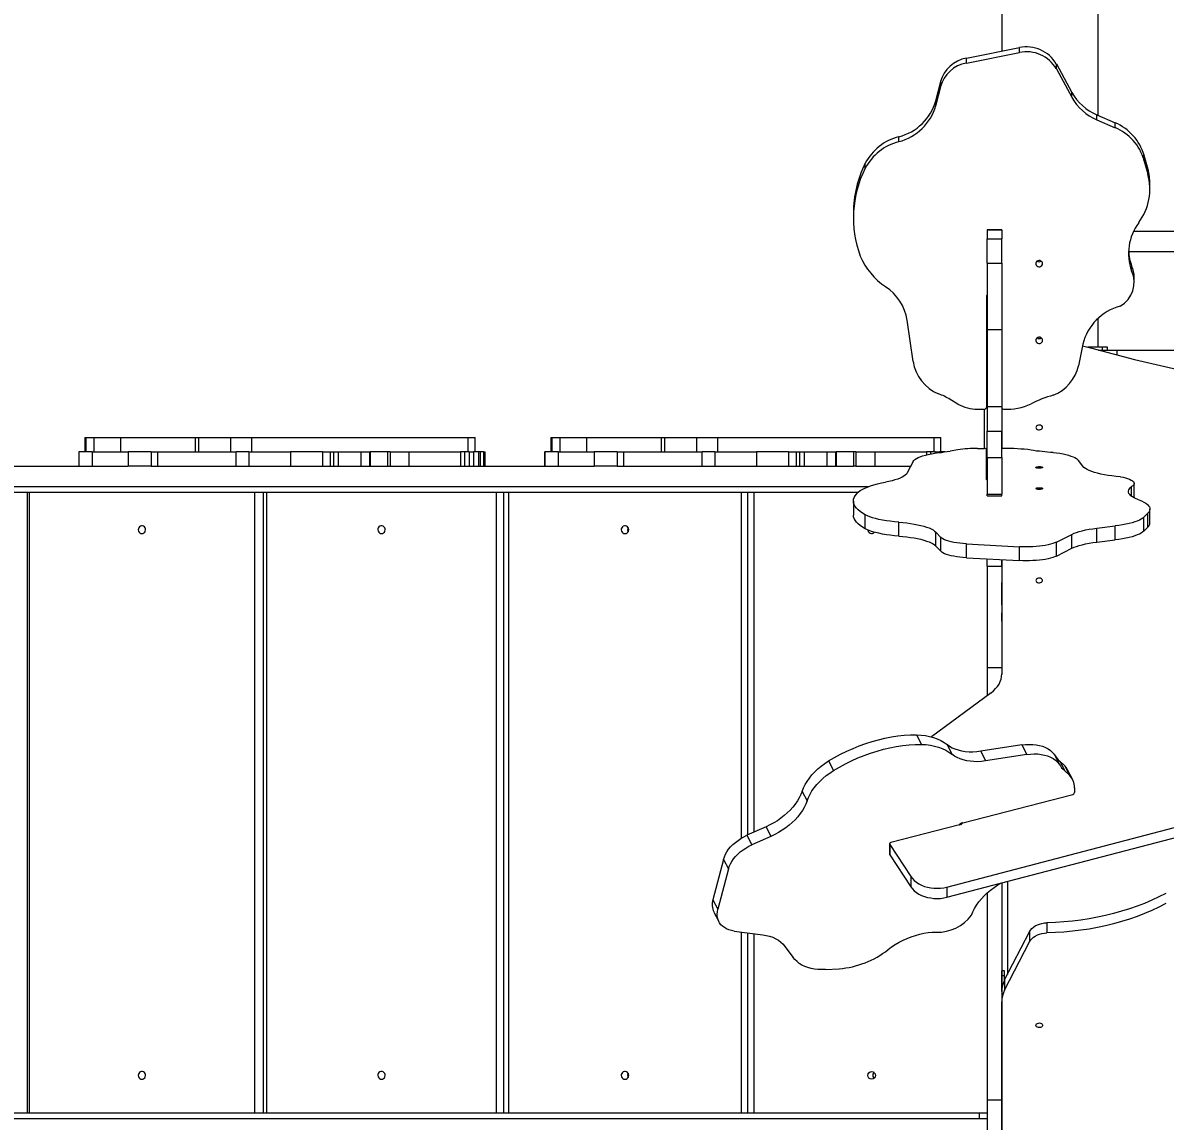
# Model space of a CAD drawing. Header units: millimetres. Extents: x -8422 to 28150, y -6982 to 5510.
# Drawn here: x 18281 to 19471, y 770 to 1913 of the extents above; entities that cross this region are included whole.
import ezdxf

# ---------------------------------------------------------------- set-up
doc = ezdxf.new("R2010")
doc.units = ezdxf.units.MM
for name, color, linetype in [('DIKOM_ОБЪЕКТ', 7, 'Continuous'), ('DIKOM_РАЗМЕР_ЗОНА', 7, 'Continuous'), ('DIKOM_РАЗМЕР_ОБЪЕКТА', 7, 'Continuous')]:
    doc.layers.add(name, color=color, linetype=linetype)
doc.styles.add('style1', font='arial.ttf', dxfattribs={"width": 0.8})
doc.dimstyles.new('1-50', dxfattribs={"dimtxt": 300, "dimasz": 200, "dimexe": 100, "dimexo": 0, "dimgap": 100, "dimtad": 1, "dimdec": 0, "dimtxsty": 'style1', "dimcen": 0, "dimclrd": 7, "dimclre": 7, "dimadec": 1, "dimazin": 2, "dimtfac": 1, "dimtdec": 0, "dimtmove": 1, "dimatfit": 3, "dimfxl": 0, "dimlwd": 25, "dimlwe": 18, "dimarcsym": 0})

# ---------------------------------------------------------------- blocks, each defined once
blk = doc.blocks.new('*D15')
at = {"layer": 'Defpoints', "color": 0, "transparency": 16777216}
for p in [(19380.3, 3651.5), (27070.1, 3651.5), (15204.4, -3115.2)]:
    blk.add_point(p, dxfattribs=at)
at = {"layer": 'DIKOM_РАЗМЕР_ОБЪЕКТА', "color": 7, "lineweight": 18, "transparency": 16777216}
for p, q in [((19380.3, 3651.5), (27170.1, 3651.5)), ((15204.4, -3115.2), (27170.1, -3115.2))]:
    blk.add_line(p, q, dxfattribs=at)
at = {"layer": 'DIKOM_РАЗМЕР_ОБЪЕКТА', "color": 7, "lineweight": 25, "transparency": 16777216}
blk.add_line((27070.1, -2915.2), (27070.1, 3451.5), dxfattribs=at)
at = {"layer": 'DIKOM_РАЗМЕР_ОБЪЕКТА', "color": 7, "transparency": 16777216}
for points in [[(27036.8, 3451.5), (27103.5, 3451.5), (27070.1, 3651.5)], [(27036.8, -2915.2), (27103.5, -2915.2), (27070.1, -3115.2)]]:
    blk.add_solid(points, dxfattribs=at)
at = {"layer": 'DIKOM_РАЗМЕР_ОБЪЕКТА', "color": 0, "transparency": 16777216, "insert": (26817, -135.2), "char_height": 300, "attachment_point": 5, "rotation": 90, "style": 'style1'}
blk.add_mtext('6750', dxfattribs=at)
blk = doc.blocks.new('*D16')
at = {"layer": 'Defpoints', "color": 0, "transparency": 16777216}
for p in [(12490, 1388), (23986.6, 1004), (12490, -5796.5)]:
    blk.add_point(p, dxfattribs=at)
at = {"layer": 'DIKOM_РАЗМЕР_ОБЪЕКТА', "color": 7, "lineweight": 18, "transparency": 16777216}
for p, q in [((12490, 1388), (12490, -5896.5)), ((23986.6, 1004), (23986.6, -5896.5))]:
    blk.add_line(p, q, dxfattribs=at)
at = {"layer": 'DIKOM_РАЗМЕР_ОБЪЕКТА', "color": 7, "lineweight": 25, "transparency": 16777216}
blk.add_line((23786.6, -5796.5), (12690, -5796.5), dxfattribs=at)
at = {"layer": 'DIKOM_РАЗМЕР_ОБЪЕКТА', "color": 7, "transparency": 16777216}
for points in [[(12690, -5763.2), (12690, -5829.8), (12490, -5796.5)], [(23786.6, -5763.2), (23786.6, -5829.8), (23986.6, -5796.5)]]:
    blk.add_solid(points, dxfattribs=at)
at = {"layer": 'DIKOM_РАЗМЕР_ОБЪЕКТА', "color": 0, "transparency": 16777216, "insert": (18238.3, -5543.3), "char_height": 300, "attachment_point": 5, "style": 'style1'}
blk.add_mtext('11500', dxfattribs=at)
blk = doc.blocks.new('*D14')
at = {"layer": 'Defpoints', "color": 0, "transparency": 16777216}
for p in [(20684.7, 5148.6), (28049.7, 5148.6), (14575.8, -5055.5)]:
    blk.add_point(p, dxfattribs=at)
at = {"layer": 'DIKOM_РАЗМЕР_ЗОНА', "color": 7, "lineweight": 18, "transparency": 16777216}
for p, q in [((20684.7, 5148.6), (28149.7, 5148.6)), ((14575.8, -5055.5), (28149.7, -5055.5))]:
    blk.add_line(p, q, dxfattribs=at)
at = {"layer": 'DIKOM_РАЗМЕР_ЗОНА', "color": 7, "lineweight": 25, "transparency": 16777216}
blk.add_line((28049.7, -4855.5), (28049.7, 4948.6), dxfattribs=at)
at = {"layer": 'DIKOM_РАЗМЕР_ЗОНА', "color": 7, "transparency": 16777216}
for points in [[(28016.4, 4948.6), (28083, 4948.6), (28049.7, 5148.6)], [(28016.4, -4855.5), (28083, -4855.5), (28049.7, -5055.5)]]:
    blk.add_solid(points, dxfattribs=at)
at = {"layer": 'DIKOM_РАЗМЕР_ЗОНА', "color": 0, "transparency": 16777216, "insert": (27796.5, -63.6), "char_height": 300, "attachment_point": 5, "rotation": 90, "style": 'style1'}
blk.add_mtext('10200', dxfattribs=at)
blk = doc.blocks.new('*D13')
at = {"layer": 'Defpoints', "color": 0, "transparency": 16777216}
for p in [(10490, 1785.1), (25983.1, 460.5), (10490, -6882.5)]:
    blk.add_point(p, dxfattribs=at)
at = {"layer": 'DIKOM_РАЗМЕР_ЗОНА', "color": 7, "lineweight": 18, "transparency": 16777216}
for p, q in [((10490, 1785.1), (10490, -6982.5)), ((25983.1, 460.5), (25983.1, -6982.5))]:
    blk.add_line(p, q, dxfattribs=at)
at = {"layer": 'DIKOM_РАЗМЕР_ЗОНА', "color": 7, "lineweight": 25, "transparency": 16777216}
blk.add_line((25783.1, -6882.5), (10690, -6882.5), dxfattribs=at)
at = {"layer": 'DIKOM_РАЗМЕР_ЗОНА', "color": 7, "transparency": 16777216}
for points in [[(10690, -6849.2), (10690, -6915.8), (10490, -6882.5)], [(25783.1, -6849.2), (25783.1, -6915.8), (25983.1, -6882.5)]]:
    blk.add_solid(points, dxfattribs=at)
at = {"layer": 'DIKOM_РАЗМЕР_ЗОНА', "color": 0, "transparency": 16777216, "insert": (18236.5, -6629.3), "char_height": 300, "attachment_point": 5, "style": 'style1'}
blk.add_mtext('15500', dxfattribs=at)

msp = doc.modelspace()

# ---------------------------------------------------------------- linework, layer by layer
at = {"layer": 'DIKOM_ОБЪЕКТ', "color": 7, "linetype": 'Continuous', "lineweight": 15}
for p, q in [((19300.4, 3551.5), (19300.4, 1883.7)), ((19400.4, 3551.5), (19400.4, 1816.9)), ((19263.6, 1876.4), (19318.9, 1887.4)), ((19263.6, 1871.2), (19318.9, 1882.3)), ((19318.9, 1882.3), (19318.9, 1887.4)), ((19263.6, 1871.2), (19263.6, 1876.4)), ((19357.3, 1865.1), (19357.3, 1870.3)), ((19357.3, 1870.3), (19373.5, 1840.7)), ((19357.3, 1865.1), (19373.5, 1835.6)), ((19231.7, 1832.1), (19236.9, 1852)), ((19231.7, 1826.9), (19236.9, 1846.8)), ((19236.9, 1846.8), (19236.9, 1852)), ((19231.7, 1826.9), (19231.7, 1832.1)), ((19373.5, 1835.6), (19373.5, 1840.7)), ((19399.3, 1812.3), (19399.3, 1817.4)), ((19399.3, 1817.4), (19418.5, 1809.1)), ((19399.3, 1812.3), (19418.5, 1803.9)), ((19418.5, 1803.9), (19418.5, 1809.1)), ((19193.2, 1789.4), (19193.2, 1794.5)), ((19448.5, 1770.2), (19448.5, 1775.4)), ((19448.5, 1775.4), (19452.6, 1760.9)), ((19158.4, 1761.8), (19158.4, 1766.9)), ((19448.5, 1770.2), (19452.6, 1755.8)), ((19452.6, 1755.8), (19452.6, 1760.9)), ((19454.7, 1740.2), (19454.7, 1745.3)), ((19146, 1715.2), (19146, 1710.1)), ((19300.4, 1697.8), (19285.4, 1697.8)), ((19285.4, 1697.7), (19285.4, 1697.8)), ((19285.4, 1697.7), (19300.4, 1697.7)), ((19285.4, 1697.7), (19285.4, 1688.3)), ((19300.4, 1697.7), (19300.4, 1697.8)), ((19300.4, 1697.7), (19300.4, 1688.3)), ((20110.4, 1696), (19437.6, 1696)), ((19285.4, 1688.3), (19300.4, 1688.3)), ((19285.4, 1663), (19285.4, 1688.3)), ((19300.4, 1663), (19300.4, 1688.3)), ((19432.5, 1675), (19740, 1675)), ((19285.4, 1663), (19300.4, 1663)), ((19285.4, 1663), (19285.4, 1594)), ((19300.4, 1663), (19300.4, 1594)), ((19435.6, 1654.9), (19435.6, 1660.1)), ((19438.4, 1643), (19438.4, 1648.1)), ((19284.4, 1627.2), (19284.4, 1512.8)), ((19400.9, 1575.5), (19400.9, 1605.6)), ((19208.2, 1560.6), (19202, 1603.5)), ((19285.4, 1594), (19300.4, 1594)), ((19285.4, 1594), (19285.4, 1513.8)), ((19300.4, 1594), (19300.4, 1513.8)), ((19384.8, 1578.5), (19380.4, 1556.2)), ((19390.4, 1575.5), (19390, 1575.5)), ((19405.4, 1575.5), (19390.4, 1575.5)), ((19401, 1572.5), (19420.4, 1572.5)), ((19405.4, 1572.5), (19405.4, 1575.5)), ((19410.4, 1575.5), (19405.4, 1575.5)), ((19410.4, 1572.5), (19410.4, 1575.5)), ((19420.4, 1572.5), (20063.1, 1572.5)), ((19420.4, 1572.5), (19420.4, 1567.3)), ((19254.8, 1516.2), (19246.6, 1521.1)), ((19275.3, 1511), (19282.4, 1510.9)), ((19282.4, 1470.1), (19282.4, 1510.9)), ((19285.4, 1513.8), (19300.4, 1513.8)), ((19285.4, 1513.8), (19285.4, 1488)), ((19300.4, 1513.8), (19300.4, 1488)), ((19300.4, 1512.6), (19300.4, 1469.6)), ((19285.4, 1488), (19300.4, 1488)), ((19285.4, 1460.6), (19285.4, 1488)), ((19300.4, 1490.1), (19300.4, 1489.8)), ((19300.4, 1460.6), (19300.4, 1488)), ((18346, 1481.5), (18346, 1466.5)), ((18346, 1481.5), (18346.9, 1481.5)), ((18346.9, 1481.5), (18346.9, 1466.5)), ((18346.9, 1481.5), (18355.3, 1481.5)), ((18355.3, 1481.5), (18355.3, 1466.5)), ((18355.3, 1481.5), (18383.1, 1481.5)), ((18383.1, 1481.5), (18383.1, 1466.5)), ((18383.1, 1481.5), (18460.7, 1481.5)), ((18460.7, 1481.5), (18460.7, 1466.5)), ((18460.7, 1481.5), (18464.3, 1481.5)), ((18464.3, 1481.5), (18464.3, 1466.5)), ((18464.3, 1481.5), (18497.6, 1481.5)), ((18497.6, 1481.5), (18497.6, 1466.5)), ((18497.6, 1481.5), (18519.3, 1481.5)), ((18519.3, 1481.5), (18519.3, 1466.5)), ((18519.3, 1481.5), (18744.5, 1481.5)), ((18744.5, 1481.5), (18744.5, 1466.5)), ((18744.5, 1481.5), (18752.1, 1481.5)), ((18752.1, 1466.5), (18752.1, 1481.5)), ((18831.1, 1481.5), (18831.1, 1466.5)), ((18831.1, 1481.5), (18832, 1481.5)), ((18832, 1481.5), (18832, 1466.5)), ((18832, 1481.5), (18840.4, 1481.5)), ((18840.4, 1481.5), (18840.4, 1466.5)), ((18840.4, 1481.5), (18868.2, 1481.5)), ((18868.2, 1481.5), (18868.2, 1466.5)), ((18868.2, 1481.5), (18945.8, 1481.5)), ((18945.8, 1481.5), (18945.8, 1466.5)), ((18945.8, 1481.5), (18949.3, 1481.5)), ((18949.3, 1481.5), (18949.3, 1466.5)), ((18949.3, 1481.5), (18982.7, 1481.5)), ((18982.7, 1481.5), (18982.7, 1466.5)), ((18982.7, 1481.5), (19004.4, 1481.5)), ((19004.4, 1481.5), (19004.4, 1466.5)), ((19004.4, 1481.5), (19229.6, 1481.5)), ((19229.6, 1481.5), (19229.6, 1466.5)), ((19229.6, 1481.5), (19237.2, 1481.5)), ((19237.2, 1466.5), (19237.2, 1481.5)), ((18339.5, 1466.5), (18339.5, 1451.5)), ((18339.5, 1466.5), (18339.6, 1466.5)), ((18339.6, 1466.5), (18339.6, 1451.5)), ((18353.7, 1466.5), (18339.6, 1466.5)), ((18353.7, 1466.5), (18353.7, 1451.5)), ((18353.7, 1466.5), (18391, 1466.5)), ((18391, 1466.5), (18391, 1451.5)), ((18415.1, 1466.5), (18391, 1466.5)), ((18415.1, 1466.5), (18415.1, 1451.5)), ((18415.1, 1466.5), (18421.5, 1466.5)), ((18421.5, 1466.5), (18421.5, 1451.5)), ((18421.5, 1466.5), (18503.4, 1466.5)), ((18503.4, 1451.5), (18503.4, 1466.5)), ((18516.7, 1466.5), (18503.4, 1466.5)), ((18516.7, 1466.5), (18516.7, 1451.5)), ((18516.7, 1466.5), (18560.1, 1466.5)), ((18560.1, 1466.5), (18560.1, 1451.5)), ((18593.5, 1466.5), (18560.1, 1466.5)), ((18593.5, 1466.5), (18593.5, 1451.5)), ((18593.5, 1466.5), (18601.3, 1466.5)), ((18601.3, 1466.5), (18601.3, 1451.5)), ((18601.3, 1466.5), (18604.8, 1466.5)), ((18601.3, 1466.5), (18601.3, 1451.5)), ((18604.8, 1466.5), (18604.8, 1451.5)), ((18604.8, 1466.5), (18609.8, 1466.5)), ((18609.8, 1466.5), (18609.8, 1451.5)), ((18609.8, 1466.5), (18633.1, 1466.5)), ((18633.1, 1466.5), (18633.1, 1451.5)), ((18633.1, 1466.5), (18642.1, 1466.5)), ((18642.1, 1466.5), (18642.1, 1451.5)), ((18642.1, 1466.5), (18643, 1466.5)), ((18643, 1466.5), (18643, 1451.5)), ((18660.9, 1466.5), (18643, 1466.5)), ((18660.9, 1466.5), (18660.9, 1451.5)), ((18663.6, 1466.5), (18660.9, 1466.5)), ((18663.6, 1466.5), (18663.6, 1451.5)), ((18663.6, 1466.5), (18683.2, 1466.5)), ((18683.2, 1466.5), (18683.2, 1451.5)), ((18683.2, 1466.5), (18737, 1466.5)), ((18737, 1466.5), (18737, 1451.5)), ((18741.1, 1466.5), (18737, 1466.5)), ((18741.1, 1466.5), (18741.1, 1451.5)), ((18745.9, 1466.5), (18741.1, 1466.5)), ((18745.9, 1466.5), (18745.9, 1451.5)), ((18745.9, 1466.5), (18750.6, 1466.5)), ((18750.6, 1466.5), (18750.6, 1451.5)), ((18755.6, 1466.5), (18750.6, 1466.5)), ((18755.6, 1466.5), (18755.6, 1451.5)), ((18757.4, 1466.5), (18755.6, 1466.5)), ((18757.4, 1466.5), (18757.4, 1451.5)), ((18760.9, 1466.5), (18757.4, 1466.5)), ((18760.9, 1466.5), (18760.9, 1451.5)), ((18760.9, 1466.5), (18762.8, 1466.5)), ((18762.8, 1451.5), (18762.8, 1466.5)), ((18824.6, 1466.5), (18824.6, 1451.5)), ((18824.6, 1466.5), (18824.7, 1466.5)), ((18824.7, 1466.5), (18824.7, 1451.5)), ((18838.8, 1466.5), (18824.7, 1466.5)), ((18838.8, 1466.5), (18838.8, 1451.5)), ((18838.8, 1466.5), (18876.1, 1466.5)), ((18876.1, 1466.5), (18876.1, 1451.5)), ((18900.2, 1466.5), (18876.1, 1466.5)), ((18900.2, 1466.5), (18900.2, 1451.5)), ((18900.2, 1466.5), (18906.6, 1466.5)), ((18906.6, 1466.5), (18906.6, 1451.5)), ((18906.6, 1466.5), (18988.5, 1466.5)), ((18988.5, 1451.5), (18988.5, 1466.5)), ((19001.8, 1466.5), (18988.5, 1466.5)), ((19001.8, 1466.5), (19001.8, 1451.5)), ((19001.8, 1466.5), (19045.2, 1466.5)), ((19045.2, 1466.5), (19045.2, 1451.5)), ((19078.5, 1466.5), (19045.2, 1466.5)), ((19078.5, 1466.5), (19078.5, 1451.5)), ((19078.5, 1466.5), (19086.4, 1466.5)), ((19086.4, 1466.5), (19086.4, 1451.5)), ((19086.4, 1466.5), (19089.8, 1466.5)), ((19086.4, 1466.5), (19086.4, 1451.5)), ((19089.8, 1466.5), (19089.8, 1451.5)), ((19089.8, 1466.5), (19094.9, 1466.5)), ((19094.9, 1466.5), (19094.9, 1451.5)), ((19094.9, 1466.5), (19118.2, 1466.5)), ((19118.2, 1466.5), (19118.2, 1451.5)), ((19118.2, 1466.5), (19127.2, 1466.5)), ((19127.2, 1466.5), (19127.2, 1451.5)), ((19127.2, 1466.5), (19128.1, 1466.5)), ((19128.1, 1466.5), (19128.1, 1451.5)), ((19146, 1466.5), (19128.1, 1466.5)), ((19146, 1466.5), (19146, 1451.5)), ((19148.7, 1466.5), (19146, 1466.5)), ((19148.7, 1466.5), (19148.7, 1451.5)), ((19148.7, 1466.5), (19168.3, 1466.5)), ((19168.3, 1466.5), (19168.3, 1451.5)), ((19168.3, 1466.5), (19222.1, 1466.5)), ((19226.2, 1466.5), (19222.1, 1466.5)), ((19222.1, 1466.5), (19222.1, 1463.4)), ((19231, 1466.5), (19226.2, 1466.5)), ((19226.2, 1466.5), (19226.2, 1464.4)), ((19231, 1466.5), (19235.7, 1466.5)), ((19231, 1466.5), (19231, 1465.2)), ((19240.6, 1466.5), (19235.7, 1466.5)), ((19235.7, 1466.5), (19235.7, 1465.8)), ((19241.4, 1466.5), (19240.6, 1466.5)), ((19240.6, 1466.5), (19240.6, 1466.4)), ((19254.8, 1468.6), (19246.6, 1467.2)), ((19275.3, 1470), (19282.4, 1470.1)), ((19284.4, 1438), (19284.4, 1469.5)), ((18199.9, 1451.5), (18353.7, 1451.5)), ((18353.7, 1451.5), (18391, 1451.5)), ((18415.1, 1451.5), (18391, 1451.5)), ((18415.1, 1451.5), (18421.5, 1451.5)), ((18421.5, 1451.5), (18474.1, 1451.5)), ((18474.1, 1451.5), (18603.6, 1451.5)), ((18603.6, 1451.5), (18604.8, 1451.5)), ((18604.8, 1451.5), (18609.8, 1451.5)), ((18609.8, 1451.5), (18633.1, 1451.5)), ((18633.1, 1451.5), (18640.3, 1451.5)), ((18640.3, 1451.5), (18663.2, 1451.5)), ((18663.6, 1451.5), (18663.2, 1451.5)), ((18663.6, 1451.5), (18683.2, 1451.5)), ((18683.2, 1451.5), (18712.4, 1451.5)), ((18712.4, 1451.5), (18840.6, 1451.5)), ((18840.6, 1451.5), (18876.1, 1451.5)), ((18900.2, 1451.5), (18876.1, 1451.5)), ((18900.2, 1451.5), (18906.6, 1451.5)), ((18906.6, 1451.5), (18959.2, 1451.5)), ((18959.2, 1451.5), (19086.6, 1451.5)), ((19086.6, 1451.5), (19089.8, 1451.5)), ((19089.8, 1451.5), (19094.9, 1451.5)), ((19094.9, 1451.5), (19118.2, 1451.5)), ((19118.2, 1451.5), (19127.2, 1451.5)), ((19127.2, 1451.5), (19128.1, 1451.5)), ((19128.9, 1451.5), (19128.1, 1451.5)), ((19128.9, 1451.5), (19146, 1451.5)), ((19148.7, 1451.5), (19146, 1451.5)), ((19148.7, 1451.5), (19168.3, 1451.5)), ((19168.3, 1451.5), (19205.6, 1451.5)), ((19208.2, 1456.4), (19202, 1444.6)), ((19284.4, 1451.5), (19285.4, 1451.5)), ((19285.4, 1460.6), (19300.4, 1460.6)), ((19285.4, 1460.6), (19285.4, 1422.6)), ((19300.4, 1460.6), (19300.4, 1422.6)), ((19384.8, 1451.5), (19380.4, 1457.6)), ((17815.4, 1430.5), (19162.1, 1430.5)), ((19435.6, 1420.3), (19435.6, 1430.4)), ((19438.4, 1419.2), (19438.4, 1433.7)), ((17815.4, 1424.5), (19151, 1424.5)), ((18286.3, 778.5), (18286.3, 1424.5)), ((18287.9, 1424.5), (18287.9, 778.5)), ((18522.8, 778.5), (18522.8, 1424.5)), ((18532, 778.5), (18532, 1424.5)), ((18535.2, 1424.5), (18535.2, 778.5)), ((18774.3, 778.5), (18774.3, 1424.5)), ((18782.2, 778.5), (18782.2, 1424.5)), ((18786.9, 1424.5), (18786.9, 778.5)), ((19029.5, 1064.5), (19029.5, 1424.5)), ((19036, 1067.8), (19036, 1424.5)), ((19042.2, 1424.5), (19042.2, 1070.5)), ((19146, 1415.2), (19146, 1400.7)), ((19285.4, 1422.6), (19300.4, 1422.6)), ((19285.4, 1420.9), (19285.4, 1422.6)), ((19285.4, 1420.9), (19300.4, 1420.9)), ((19300.4, 1420.9), (19300.4, 1422.6)), ((19438.4, 1419.2), (19438.3, 1418.7)), ((19454.7, 1392.4), (19454.7, 1406.9)), ((19158.4, 1386.5), (19158.4, 1401)), ((19193.2, 1378.9), (19193.2, 1393.4)), ((19448.5, 1398.6), (19452.6, 1402.6)), ((19448.5, 1384.1), (19448.5, 1398.6)), ((19452.6, 1388.1), (19452.6, 1402.6)), ((19231.7, 1383), (19236.9, 1377.5)), ((19231.7, 1368.5), (19231.7, 1383)), ((19357.3, 1372.5), (19373.5, 1380.6)), ((19373.5, 1366.2), (19373.5, 1380.6)), ((19399.3, 1387), (19418.5, 1389.4)), ((19399.3, 1372.6), (19399.3, 1387)), ((19418.5, 1374.9), (19418.5, 1389.4)), ((19448.5, 1384.1), (19452.6, 1388.1)), ((19231.7, 1368.5), (19236.9, 1363.1)), ((19236.9, 1363.1), (19236.9, 1377.5)), ((19263.6, 1370.8), (19318.9, 1367.8)), ((19263.6, 1356.3), (19263.6, 1370.8)), ((19318.9, 1353.3), (19318.9, 1367.8)), ((19357.3, 1358), (19357.3, 1372.5)), ((19399.3, 1372.6), (19418.5, 1374.9)), ((19263.6, 1356.3), (19318.9, 1353.3)), ((19357.3, 1358), (19373.5, 1366.2)), ((19285.4, 1347.5), (19285.4, 1355.1)), ((19285.4, 1347.5), (19300.4, 1347.5)), ((19285.4, 1347.5), (19285.4, 1241.9)), ((19300.4, 1354.3), (19300.4, 1235.3)), ((19300.4, 1347.5), (19300.4, 1354.3)), ((19300.4, 1347.5), (19300.4, 1241.9)), ((19300.4, 1330.5), (19300.4, 1306.5)), ((19300.4, 1307.2), (19300.4, 1330.5)), ((19285.4, 1241.9), (19300.4, 1241.9)), ((19285.4, 1241.9), (19285.4, 1212.8)), ((19300.4, 1241.9), (19300.4, 1234.8)), ((19289.4, 1215.8), (19227.4, 1169.7)), ((19211.7, 1172), (19216.8, 1162)), ((19243.5, 1161.7), (19248.6, 1151.7)), ((19321.4, 1161.4), (19278.5, 1154.8)), ((19278.5, 1154.8), (19283.7, 1144.8)), ((19321.4, 1161.4), (19326.5, 1151.4)), ((19120.2, 1144.7), (19125.3, 1134.8)), ((19326.5, 1151.4), (19283.7, 1144.8)), ((19355.2, 1151.5), (19360.3, 1141.5)), ((19360.9, 1144.5), (19366, 1134.5)), ((19365.8, 1140), (19360.9, 1144.5)), ((19365.8, 1140), (19370.9, 1130)), ((19370.9, 1130), (19366, 1134.5)), ((19374, 1125.7), (19368.9, 1135.6)), ((19092.6, 1113.1), (19097.8, 1103.1)), ((19259.9, 1080.4), (19374.3, 1109.9)), ((19376.2, 1116.9), (19376.2, 1111.8)), ((19055.1, 1076.2), (19035.2, 1067.4)), ((19055.1, 1076.2), (19060.2, 1066.2)), ((19256.5, 1078.1), (19185, 1059.7)), ((19243.4, 1013.5), (19493.5, 1078.9)), ((19255.8, 1077.9), (19255.7, 1078)), ((19258.7, 1080), (19258.7, 1079.1)), ((19035.2, 1067.4), (19040.3, 1057.4)), ((19060.2, 1066.2), (19040.3, 1057.4)), ((19243.4, 1002.9), (19493.5, 1068.3)), ((19183.7, 1058.3), (19183.7, 1047.7)), ((19183.9, 1057.7), (19205.8, 1024.4)), ((19183.9, 1057.7), (19183.9, 1047.1)), ((19183.9, 1047.1), (19205.8, 1013.8)), ((19010.8, 1042.2), (18999.8, 1000.3)), ((19010.8, 1042.2), (19015.9, 1032.3)), ((19015.9, 1032.3), (19004.9, 990.4)), ((19205.8, 1024.4), (19205.8, 1013.8)), ((19243.4, 1013.5), (19243.4, 1002.9)), ((19300.4, 1017.8), (19300.4, 791.8)), ((19306.4, 1019.4), (19306.4, 922.6)), ((18999.8, 1000.3), (19004.9, 990.4)), ((19285.4, 1007.5), (19285.4, 791.8)), ((19000.8, 987.5), (19005.9, 977.5)), ((19347.5, 976.3), (19347.5, 965.7)), ((19022, 967.7), (19051.6, 963.9)), ((19029.5, 778.5), (19029.5, 966.7)), ((19036, 778.5), (19036, 965.9)), ((19042.2, 965.1), (19042.2, 778.5)), ((19303.4, 916.8), (19329.3, 967)), ((19329.3, 967), (19329.3, 956.4)), ((19074.8, 951.6), (19083.2, 940.2)), ((19303.4, 906.2), (19329.3, 956.4)), ((19116.9, 927.7), (19131.3, 928.5)), ((19303.4, 926.4), (19300.4, 926.4)), ((19300.4, 904.7), (19300.4, 921.1)), ((19303.4, 921.1), (19300.4, 921.1)), ((19303.4, 916.8), (19303.4, 921.1)), ((19303.4, 916.8), (19303.4, 906.2)), ((19300.4, 904.7), (19300.4, 894.1)), ((19300.4, 895), (19300.4, 893)), ((19300.4, 755.7), (19300.4, 894.1)), ((19285.4, 791.8), (19300.4, 791.8)), ((19285.4, 791.8), (19285.4, 687.7)), ((19300.4, 791.8), (19300.4, 687.7)), ((17950.2, 778.5), (19277.1, 778.5)), ((19277.1, 778.5), (19285.4, 778.5)), ((19277.1, 778.5), (19277.1, 772.5)), ((17939.7, 772.5), (19285.4, 772.5))]:
    msp.add_line(p, q, dxfattribs=at)
at = {"layer": 'DIKOM_ОБЪЕКТ', "color": 7, "linetype": 'Continuous', "lineweight": 15, "flags": 128}
for points in [[(19342.9, 1662.5), (19342.7, 1663.5), (19342.2, 1664.5), (19341.3, 1665.2), (19340.3, 1665.7), (19339.1, 1665.8), (19338, 1665.5), (19337.1, 1664.9), (19336.3, 1664), (19336, 1663), (19336, 1661.9), (19336.3, 1660.9), (19337.1, 1660.1), (19338, 1659.5), (19339.1, 1659.2), (19340.3, 1659.3), (19341.3, 1659.7), (19342.2, 1660.5), (19342.7, 1661.4), (19342.9, 1662.5)], [(19342.9, 1582.6), (19342.7, 1583.7), (19342.2, 1584.6), (19341.3, 1585.4), (19340.3, 1585.8), (19339.1, 1585.9), (19338, 1585.6), (19337.1, 1585), (19336.3, 1584.2), (19336, 1583.1), (19336, 1582.1), (19336.3, 1581), (19337.1, 1580.2), (19338, 1579.6), (19339.1, 1579.3), (19340.3, 1579.4), (19341.3, 1579.8), (19342.2, 1580.6), (19342.7, 1581.5), (19342.9, 1582.6)], [(19384.5, 1577), (19394.2, 1574.3), (19416.4, 1568.4), (19438.7, 1562.7), (19461.1, 1557.3), (19483.6, 1552.1), (19506.2, 1547.1), (19529, 1542.4), (19551.8, 1537.9), (19574.7, 1533.7), (19597.7, 1529.7), (19620.8, 1525.9), (19643.9, 1522.4), (19667.2, 1519.2), (19690.5, 1516.1), (19713.8, 1513.4), (19737.2, 1510.9), (19760.7, 1508.6), (19784.2, 1506.6), (19807.8, 1504.8), (19831.3, 1503.3)], [(19335.9, 1491.9), (19336.1, 1491.1), (19336.7, 1490.4), (19337.5, 1489.8), (19338.6, 1489.5), (19339.7, 1489.5), (19340.8, 1489.7), (19341.8, 1490.1), (19342.5, 1490.7), (19342.9, 1491.5), (19342.9, 1492.3), (19342.5, 1493.1), (19341.8, 1493.7), (19340.8, 1494.2), (19339.7, 1494.4), (19338.6, 1494.3), (19337.5, 1494), (19336.7, 1493.4), (19336.1, 1492.7), (19335.9, 1491.9)], [(19208.2, 1456.4), (19209, 1457.4), (19210.1, 1458.5), (19211.6, 1459.5), (19213.5, 1460.5), (19215.6, 1461.4), (19218.1, 1462.3), (19220.9, 1463.1), (19224, 1463.9), (19227.3, 1464.6), (19230.9, 1465.2), (19234.6, 1465.7)], [(19354, 1466), (19357.6, 1465.6), (19361, 1465.1), (19364.3, 1464.5), (19367.3, 1463.8), (19370, 1463), (19372.5, 1462.2), (19374.7, 1461.4), (19376.6, 1460.5), (19378.2, 1459.6), (19379.4, 1458.6), (19380.4, 1457.6)], [(19342.9, 1450.3), (19342.7, 1450), (19342.2, 1449.8), (19341.3, 1449.6), (19340.3, 1449.4), (19339.1, 1449.4), (19338, 1449.5), (19337.1, 1449.7), (19336.3, 1449.9), (19336, 1450.2), (19336, 1450.5), (19336.3, 1450.7), (19337.1, 1451), (19338, 1451.1), (19339.1, 1451.2), (19340.3, 1451.2), (19341.3, 1451.1), (19342.2, 1450.9), (19342.7, 1450.6), (19342.9, 1450.3)], [(19423.9, 1440.5), (19419.5, 1440.9), (19415.2, 1441.4), (19411.2, 1441.9), (19407.3, 1442.6), (19403.6, 1443.3), (19400.2, 1444.2), (19397, 1445), (19394.2, 1446), (19391.6, 1447), (19389.4, 1448.1), (19387.5, 1449.2), (19386, 1450.3), (19384.8, 1451.5)], [(19202, 1444.6), (19201.2, 1443.4), (19200, 1442.3), (19198.5, 1441.2), (19196.7, 1440.2), (19194.6, 1439.1), (19192.1, 1438.2), (19189.3, 1437.3), (19186.3, 1436.4), (19183, 1435.6), (19179.4, 1434.9)], [(19423.9, 1440.5), (19426.7, 1440), (19429.2, 1439.4), (19431.5, 1438.7), (19433.5, 1438), (19435.2, 1437.2), (19436.5, 1436.4), (19437.5, 1435.6), (19438.1, 1434.7), (19438.4, 1433.8), (19438.3, 1432.9), (19437.8, 1432.1), (19436.9, 1431.2), (19435.6, 1430.4)], [(19153.2, 1426.2), (19155.3, 1427.5), (19157.8, 1428.7), (19160.6, 1429.9), (19163.8, 1431), (19167.3, 1432.1), (19171.1, 1433.1), (19175.1, 1434.1), (19179.4, 1434.9)], [(19342.9, 1428.3), (19342.7, 1428), (19342.2, 1427.8), (19341.3, 1427.6), (19340.3, 1427.4), (19339.1, 1427.4), (19338, 1427.5), (19337.1, 1427.7), (19336.3, 1427.9), (19336, 1428.2), (19336, 1428.5), (19336.3, 1428.7), (19337.1, 1429), (19338, 1429.1), (19339.1, 1429.2), (19340.3, 1429.2), (19341.3, 1429.1), (19342.2, 1428.9), (19342.7, 1428.6), (19342.9, 1428.3)], [(19443.1, 1416.6), (19440.5, 1417.6), (19438.3, 1418.7), (19436.5, 1419.8), (19434.9, 1420.9), (19433.8, 1422.1), (19432.9, 1423.3), (19432.5, 1424.5), (19432.4, 1425.7), (19432.7, 1426.9), (19433.3, 1428.1), (19434.3, 1429.2), (19435.6, 1430.4)], [(19158.4, 1401), (19155.5, 1402.7), (19153, 1404.4), (19150.9, 1406.1), (19149.1, 1407.9), (19147.7, 1409.8), (19146.7, 1411.6), (19146.2, 1413.4), (19146, 1415.3), (19146.2, 1417.1), (19146.8, 1419), (19147.8, 1420.8), (19149.2, 1422.6), (19151, 1424.4), (19153.2, 1426.2)], [(19443.1, 1416.6), (19445.8, 1415.5), (19448.2, 1414.3), (19450.3, 1413.1), (19452, 1411.8), (19453.2, 1410.5), (19454.1, 1409.2), (19454.6, 1407.9), (19454.7, 1406.6), (19454.4, 1405.2), (19453.7, 1403.9), (19452.6, 1402.6)], [(19158.4, 1386.5), (19155.5, 1388.2), (19153, 1389.9), (19150.9, 1391.7), (19149.1, 1393.4), (19147.7, 1395.3), (19146.7, 1397.1), (19146.2, 1398.9), (19146, 1400.7)], [(19193.2, 1393.4), (19188.7, 1393.7), (19184.4, 1394.2), (19180.3, 1394.8), (19176.3, 1395.4), (19172.6, 1396.2), (19169.1, 1397), (19166, 1397.9), (19163.1, 1398.9), (19160.6, 1399.9), (19158.4, 1401)], [(19193.2, 1393.4), (19197.4, 1393), (19201.6, 1392.6), (19205.5, 1392), (19209.3, 1391.4), (19212.9, 1390.7), (19216.3, 1389.9), (19219.4, 1389.1), (19222.2, 1388.2), (19224.8, 1387.3), (19227, 1386.3), (19228.9, 1385.2), (19230.5, 1384.1), (19231.7, 1383)], [(19448.5, 1398.6), (19447.3, 1397.5), (19445.6, 1396.5), (19443.7, 1395.5), (19441.4, 1394.5), (19438.9, 1393.6), (19436.1, 1392.7), (19433, 1391.9), (19429.7, 1391.1), (19426.1, 1390.5), (19422.4, 1389.9), (19418.5, 1389.4)], [(18405.3, 1381.5), (18406.4, 1381.6), (18407.4, 1382.1), (18408.3, 1383), (18408.8, 1384), (18409.1, 1385.2), (18409, 1386.3), (18408.6, 1387.5), (18407.9, 1388.4), (18406.9, 1389.1), (18405.9, 1389.4), (18404.8, 1389.4), (18403.7, 1389.1), (18402.8, 1388.4), (18402.1, 1387.5), (18401.7, 1386.3), (18401.6, 1385.2), (18401.8, 1384), (18402.4, 1383), (18403.2, 1382.1), (18404.2, 1381.6), (18405.3, 1381.5)], [(18654.7, 1381.5), (18655.9, 1381.6), (18656.9, 1382.1), (18657.7, 1383), (18658.3, 1384), (18658.6, 1385.2), (18658.5, 1386.3), (18658.1, 1387.5), (18657.3, 1388.4), (18656.4, 1389.1), (18655.3, 1389.4), (18654.2, 1389.4), (18653.1, 1389.1), (18652.1, 1388.4), (18651.4, 1387.5), (18651, 1386.3), (18650.9, 1385.2), (18651.2, 1384), (18651.8, 1383), (18652.6, 1382.1), (18653.6, 1381.6), (18654.7, 1381.5)], [(18908.2, 1381.5), (18909.3, 1381.6), (18910.4, 1382.1), (18911.2, 1383), (18911.8, 1384), (18912.1, 1385.2), (18912, 1386.3), (18911.6, 1387.5), (18910.8, 1388.4), (18909.9, 1389.1), (18908.8, 1389.4), (18907.6, 1389.4), (18906.5, 1389.1), (18905.6, 1388.4), (18904.8, 1387.5), (18904.4, 1386.3), (18904.3, 1385.2), (18904.6, 1384), (18905.2, 1383), (18906, 1382.1), (18907.1, 1381.6), (18908.2, 1381.5)], [(19193.2, 1378.9), (19188.7, 1379.2), (19184.4, 1379.7), (19180.3, 1380.3), (19176.3, 1381), (19172.6, 1381.7), (19169.1, 1382.5), (19166, 1383.4), (19163.1, 1384.4), (19160.6, 1385.4), (19158.4, 1386.5)], [(19166.8, 1383.2), (19167, 1383), (19167.5, 1382.4)], [(19373.5, 1380.6), (19375.7, 1381.7), (19378.3, 1382.6), (19381.1, 1383.6), (19384.3, 1384.4), (19387.7, 1385.2), (19391.4, 1385.9), (19395.2, 1386.5), (19399.3, 1387)], [(19448.5, 1384.1), (19447.3, 1383.1), (19445.6, 1382), (19443.7, 1381), (19441.4, 1380), (19438.9, 1379.1), (19436.1, 1378.2), (19433, 1377.4), (19429.7, 1376.7), (19426.1, 1376), (19422.4, 1375.4), (19418.5, 1374.9)], [(19193.2, 1378.9), (19197.4, 1378.5), (19201.6, 1378.1), (19205.5, 1377.5), (19209.3, 1376.9), (19212.9, 1376.2), (19216.3, 1375.5), (19219.4, 1374.6), (19222.2, 1373.7), (19224.8, 1372.8), (19227, 1371.8), (19228.9, 1370.7), (19230.5, 1369.6), (19231.7, 1368.5)], [(19263.6, 1370.8), (19260.1, 1371.1), (19256.8, 1371.4), (19253.6, 1371.8), (19250.6, 1372.3), (19247.8, 1372.9), (19245.2, 1373.5), (19242.9, 1374.2), (19240.9, 1375), (19239.2, 1375.8), (19237.9, 1376.7), (19236.9, 1377.5)], [(19357.3, 1372.5), (19355.5, 1371.7), (19353.5, 1371), (19351.2, 1370.3), (19348.6, 1369.7), (19345.8, 1369.1), (19342.8, 1368.7), (19339.6, 1368.3), (19336.3, 1368), (19332.9, 1367.8), (19329.4, 1367.6), (19325.9, 1367.6), (19322.4, 1367.6), (19318.9, 1367.8)], [(19373.5, 1366.2), (19375.7, 1367.2), (19378.3, 1368.1), (19381.1, 1369.1), (19384.3, 1369.9), (19387.7, 1370.7), (19391.4, 1371.4), (19395.2, 1372), (19399.3, 1372.6)], [(19263.6, 1356.3), (19260.1, 1356.6), (19256.8, 1356.9), (19253.6, 1357.3), (19250.6, 1357.8), (19247.8, 1358.4), (19245.2, 1359), (19242.9, 1359.7), (19240.9, 1360.5), (19239.2, 1361.3), (19237.9, 1362.2), (19236.9, 1363.1)], [(19357.3, 1358), (19355.5, 1357.2), (19353.5, 1356.5), (19351.2, 1355.8), (19348.6, 1355.2), (19345.8, 1354.6), (19342.8, 1354.2), (19339.6, 1353.8), (19336.3, 1353.5), (19332.9, 1353.3), (19329.4, 1353.1), (19325.9, 1353.1), (19322.4, 1353.1), (19318.9, 1353.3)], [(19335.9, 1332.6), (19336.1, 1331.8), (19336.7, 1331.1), (19337.5, 1330.5), (19338.6, 1330.2), (19339.7, 1330.2), (19340.8, 1330.4), (19341.8, 1330.8), (19342.5, 1331.4), (19342.9, 1332.2), (19342.9, 1333), (19342.5, 1333.8), (19341.8, 1334.4), (19340.8, 1334.9), (19339.7, 1335.1), (19338.6, 1335), (19337.5, 1334.7), (19336.7, 1334.1), (19336.1, 1333.4), (19335.9, 1332.6)], [(19300.4, 1306.5), (19300.4, 1304.6), (19300.4, 1302.4), (19300.4, 1300.1), (19300.4, 1297.6), (19300.4, 1295.1), (19300.4, 1292.5), (19300.4, 1290), (19300.4, 1287.5), (19300.4, 1285.2), (19300.4, 1283), (19300.4, 1281.1), (19300.4, 1279.4), (19300.4, 1278), (19300.4, 1276.9), (19300.4, 1276.2), (19300.4, 1276.1)], [(19300.4, 1297.6), (19300.4, 1296.6), (19300.4, 1295.4), (19300.4, 1294.2), (19300.4, 1292.9), (19300.4, 1291.8), (19300.4, 1291), (19300.4, 1290.4), (19300.4, 1290.1), (19300.4, 1290.2), (19300.4, 1290.6), (19300.4, 1291.4), (19300.4, 1292.4), (19300.4, 1293.6), (19300.4, 1294.8), (19300.4, 1296), (19300.4, 1297.1), (19300.4, 1298), (19300.4, 1298.6), (19300.4, 1298.9), (19300.4, 1298.8), (19300.4, 1298.3), (19300.4, 1297.6)], [(19289.4, 1215.8), (19291.9, 1217.8), (19294.1, 1220), (19296, 1222.3), (19297.6, 1224.8), (19298.8, 1227.3), (19299.7, 1229.9), (19300.2, 1232.6), (19300.4, 1235.3)], [(19120.2, 1144.7), (19126.4, 1148.4), (19132.6, 1151.8), (19139, 1154.9), (19145.6, 1157.8), (19152.1, 1160.5), (19158.8, 1162.9), (19165.5, 1165), (19172.2, 1166.9), (19178.9, 1168.5), (19185.6, 1169.8), (19192.2, 1170.8), (19198.8, 1171.5), (19205.3, 1171.9), (19211.7, 1172)], [(19211.7, 1172), (19216.4, 1171.7), (19220.9, 1171.1), (19225.3, 1170.2), (19229.4, 1169), (19233.3, 1167.6), (19237, 1165.9), (19240.4, 1163.9), (19243.5, 1161.7)], [(19125.3, 1134.8), (19131.5, 1138.4), (19137.8, 1141.8), (19144.2, 1144.9), (19150.7, 1147.9), (19157.3, 1150.5), (19163.9, 1152.9), (19170.6, 1155.1), (19177.3, 1156.9), (19184, 1158.5), (19190.7, 1159.8), (19197.4, 1160.8), (19203.9, 1161.5), (19210.4, 1161.9), (19216.8, 1162)], [(19216.8, 1162), (19221.5, 1161.7), (19226.1, 1161.1), (19230.4, 1160.2), (19234.5, 1159.1), (19238.4, 1157.6), (19242.1, 1155.9), (19245.5, 1153.9), (19248.6, 1151.7)], [(19278.5, 1154.8), (19274.4, 1154.3), (19270.3, 1154), (19266.4, 1154), (19262.5, 1154.4), (19258.8, 1154.9), (19255.3, 1155.8), (19252, 1156.9), (19248.9, 1158.2), (19246.1, 1159.8), (19243.5, 1161.7)], [(19321.4, 1161.4), (19325.3, 1161.9), (19329.1, 1162), (19332.8, 1161.9), (19336.4, 1161.6), (19339.8, 1160.9), (19343, 1160), (19346, 1158.7), (19348.7, 1157.3), (19351.1, 1155.6), (19353.3, 1153.6), (19355.2, 1151.5)], [(19092.6, 1113.1), (19094, 1116.6), (19095.7, 1120.1), (19097.8, 1123.5), (19100.2, 1126.9), (19102.9, 1130.2), (19105.9, 1133.4), (19109.1, 1136.5), (19112.6, 1139.4), (19116.3, 1142.2), (19120.2, 1144.7)], [(19283.7, 1144.8), (19279.5, 1144.3), (19275.5, 1144), (19271.5, 1144.1), (19267.6, 1144.4), (19264, 1144.9), (19260.4, 1145.8), (19257.1, 1146.9), (19254, 1148.2), (19251.2, 1149.8), (19248.6, 1151.7)], [(19326.5, 1151.4), (19330.4, 1151.9), (19334.2, 1152.1), (19337.9, 1152), (19341.5, 1151.6), (19344.9, 1150.9), (19348.1, 1150), (19351.1, 1148.8), (19353.8, 1147.3), (19356.3, 1145.6), (19358.4, 1143.6), (19360.3, 1141.5)], [(19097.8, 1103.1), (19099.1, 1106.6), (19100.9, 1110.1), (19102.9, 1113.5), (19105.3, 1116.9), (19108, 1120.3), (19111, 1123.5), (19114.2, 1126.5), (19117.7, 1129.5), (19121.4, 1132.2), (19125.3, 1134.8)], [(19092.6, 1113.1), (19091.3, 1109.7), (19089.7, 1106.4), (19087.8, 1103.1), (19085.5, 1099.8), (19083, 1096.7), (19080.2, 1093.6), (19077.2, 1090.6), (19074, 1087.8), (19070.5, 1085.1), (19066.9, 1082.5), (19063.1, 1080.2), (19059.1, 1078.1), (19055.1, 1076.2)], [(19097.8, 1103.1), (19096.5, 1099.7), (19094.8, 1096.4), (19092.9, 1093.1), (19090.7, 1089.9), (19088.2, 1086.7), (19085.4, 1083.6), (19082.3, 1080.6), (19079.1, 1077.8), (19075.6, 1075.1), (19072, 1072.6), (19068.2, 1070.2), (19064.3, 1068.1), (19060.2, 1066.2)], [(19010.8, 1042.2), (19011.7, 1044.9), (19012.8, 1047.6), (19014.3, 1050.2), (19016.1, 1052.8), (19018.2, 1055.3), (19020.6, 1057.7), (19023.1, 1060), (19025.9, 1062.1), (19028.9, 1064.1), (19032, 1065.9), (19035.2, 1067.4)], [(19185, 1059.7), (19184.6, 1059.5), (19184.3, 1059.4), (19184, 1059.1), (19183.8, 1058.9), (19183.7, 1058.6), (19183.7, 1058.3), (19183.7, 1058), (19183.9, 1057.7)], [(19015.9, 1032.3), (19016.8, 1034.9), (19018, 1037.6), (19019.5, 1040.2), (19021.3, 1042.8), (19023.4, 1045.3), (19025.7, 1047.8), (19028.3, 1050), (19031.1, 1052.2), (19034, 1054.1), (19037.1, 1055.9), (19040.3, 1057.4)], [(19205.8, 1024.4), (19207.5, 1022.3), (19209.4, 1020.3), (19211.7, 1018.5), (19214.2, 1016.8), (19217, 1015.4), (19220, 1014.2), (19223.2, 1013.3), (19226.5, 1012.7), (19229.9, 1012.3), (19233.3, 1012.2), (19236.8, 1012.3), (19240.1, 1012.8), (19243.4, 1013.5)], [(19205.8, 1013.8), (19207.5, 1011.7), (19209.4, 1009.7), (19211.7, 1007.9), (19214.2, 1006.2), (19217, 1004.8), (19220, 1003.7), (19223.2, 1002.7), (19226.5, 1002.1), (19229.9, 1001.7), (19233.3, 1001.6), (19236.8, 1001.7), (19240.1, 1002.2), (19243.4, 1002.9)], [(19268.8, 984.3), (19270.3, 987.7), (19272.1, 991.2), (19274.2, 994.6), (19276.6, 998), (19279.3, 1001.2), (19282.2, 1004.4), (19285.4, 1007.5), (19288.9, 1010.4), (19292.5, 1013.1), (19296.3, 1015.7), (19299.4, 1017.5)], [(19471.3, 1006.9), (19464.1, 1003.2), (19456.7, 999.8), (19449.1, 996.5), (19441.3, 993.5), (19433.3, 990.7), (19425.2, 988.2), (19416.9, 985.9), (19408.5, 983.8), (19400, 982), (19391.4, 980.4), (19382.8, 979.1), (19374, 978), (19365.2, 977.2), (19356.4, 976.6), (19347.5, 976.3)], [(19022, 967.7), (19019.2, 968.2), (19016.5, 968.9), (19014, 969.9), (19011.8, 971.2), (19009.8, 972.7), (19008.1, 974.3), (19006.7, 976.2), (19005.6, 978.3), (19004.8, 980.5), (19004.3, 982.8), (19004.2, 985.2), (19004.4, 987.8), (19004.9, 990.4)], [(19471.3, 996.3), (19464.1, 992.6), (19456.7, 989.2), (19449.1, 985.9), (19441.3, 982.9), (19433.3, 980.1), (19425.2, 977.6), (19416.9, 975.3), (19408.5, 973.2), (19400, 971.4), (19391.4, 969.8), (19382.8, 968.5), (19374, 967.4), (19365.2, 966.6), (19356.4, 966), (19347.5, 965.7)], [(19329.3, 967), (19330.3, 968.7), (19331.7, 970.3), (19333.4, 971.8), (19335.3, 973.1), (19337.5, 974.2), (19339.8, 975), (19342.3, 975.7), (19344.9, 976.1), (19347.5, 976.3)], [(19051.6, 963.9), (19055.3, 963.2), (19058.8, 962.3), (19062.1, 961.2), (19065.2, 959.7), (19068.1, 958.1), (19070.6, 956.1), (19072.9, 954), (19074.8, 951.6)], [(19182.1, 948.3), (19185.8, 951.1), (19189.6, 953.6), (19193.6, 956), (19197.8, 958.1), (19202, 960), (19206.3, 961.7), (19210.7, 963.2), (19215, 964.4), (19219.4, 965.3), (19223.7, 966), (19228, 966.4), (19232.2, 966.5)], [(19329.3, 956.4), (19330.3, 958.1), (19331.7, 959.7), (19333.4, 961.2), (19335.3, 962.5), (19337.5, 963.6), (19339.8, 964.5), (19342.3, 965.1), (19344.9, 965.5), (19347.5, 965.7)], [(19116.9, 927.7), (19113, 927.6), (19109.1, 927.7), (19105.4, 928.1), (19101.9, 928.8), (19098.5, 929.8), (19095.3, 930.9), (19092.4, 932.3), (19089.7, 934), (19087.3, 935.9), (19085.1, 937.9), (19083.2, 940.2)], [(19300.4, 921.1), (19300.4, 922.8), (19300.4, 924.2), (19300.4, 925.3), (19300.4, 926), (19300.4, 926.3), (19300.4, 926.4)], [(19303.4, 921.1), (19303.4, 922.8), (19303.4, 924.2), (19303.4, 925.3), (19303.4, 926), (19303.4, 926.3), (19303.4, 926.4)], [(19335.9, 869.5), (19336.1, 870.3), (19336.7, 871.1), (19337.5, 871.6), (19338.6, 871.9), (19339.7, 872), (19340.8, 871.8), (19341.8, 871.4), (19342.5, 870.7), (19342.9, 869.9), (19342.9, 869.1), (19342.5, 868.4), (19341.8, 867.7), (19340.8, 867.3), (19339.7, 867.1), (19338.6, 867.1), (19337.5, 867.5), (19336.7, 868), (19336.1, 868.7), (19335.9, 869.5)], [(18405.3, 813.5), (18406.4, 813.6), (18407.4, 814.1), (18408.3, 815), (18408.8, 816), (18409.1, 817.2), (18409, 818.3), (18408.6, 819.5), (18407.9, 820.4), (18406.9, 821.1), (18405.9, 821.4), (18404.8, 821.4), (18403.7, 821.1), (18402.8, 820.4), (18402.1, 819.5), (18401.7, 818.3), (18401.6, 817.2), (18401.8, 816), (18402.4, 815), (18403.2, 814.1), (18404.2, 813.6), (18405.3, 813.5)], [(18654.7, 813.5), (18655.9, 813.6), (18656.9, 814.1), (18657.7, 815), (18658.3, 816), (18658.6, 817.2), (18658.5, 818.3), (18658.1, 819.5), (18657.3, 820.4), (18656.4, 821.1), (18655.3, 821.4), (18654.2, 821.4), (18653.1, 821.1), (18652.1, 820.4), (18651.4, 819.5), (18651, 818.3), (18650.9, 817.2), (18651.2, 816), (18651.8, 815), (18652.6, 814.1), (18653.6, 813.6), (18654.7, 813.5)], [(18908.2, 813.5), (18909.3, 813.6), (18910.4, 814.1), (18911.2, 815), (18911.8, 816), (18912.1, 817.2), (18912, 818.3), (18911.6, 819.5), (18910.8, 820.4), (18909.9, 821.1), (18908.8, 821.4), (18907.6, 821.4), (18906.5, 821.1), (18905.6, 820.4), (18904.8, 819.5), (18904.4, 818.3), (18904.3, 817.2), (18904.6, 816), (18905.2, 815), (18906, 814.1), (18907.1, 813.6), (18908.2, 813.5)]]:
    msp.add_lwpolyline(points, dxfattribs=at)
at = {"layer": 'DIKOM_ОБЪЕКТ', "color": 7, "linetype": 'Continuous', "lineweight": 15}
msp.add_circle((19164.9, 817.4), 3.95, dxfattribs=at)
for centre, radius, start, end in [((19326.3, 1852.4), 35.7, 29.9072, 101.9898), ((19326.3, 1847.3), 35.7, 29.9072, 101.9898), ((19269.6, 1842.9), 34, 100.2178, 164.5534), ((19269.6, 1837.8), 34, 100.2178, 164.5534), ((19180.4, 1846.2), 53.2, 283.8996, 344.599), ((19420.4, 1866.8), 53.7, 209.0608, 246.846), ((19420.4, 1861.6), 53.7, 209.061, 246.846), ((19180.4, 1841.1), 53.2, 283.8996, 344.5991), ((19397.9, 1760.5), 52.8, 16.3809, 67.0728), ((19397.9, 1755.4), 52.8, 16.3809, 67.0728), ((19206.5, 1742), 54.2, 104.2552, 152.5836), ((19206.5, 1736.8), 54.2, 104.2553, 152.5834), ((19260.7, 1715.1), 114.7, 153.1057, 179.9339), ((19260.1, 1710.1), 114.1, 153.055, 200.3989), ((19396.6, 1745.3), 58.1, 0.01, 15.6061), ((19396.1, 1740.2), 58.6, 323.2327, 15.4801), ((19485.3, 1673.2), 52.9, 142.9565, 200.2249), ((19218.7, 1697.7), 71, 202.7263, 236.4533), ((19339.4, 1669.1), 4.63, 241.4135, 298.5865), ((19339.4, 1668), 3.66, 233.2438, 306.7562), ((19485, 1678.4), 52.6, 182.8372, 200.3283), ((19410.1, 1642.9), 28.2, 299.1954, 25.1695), ((19410.8, 1648.1), 27.6, 0.0557, 25.7415), ((19151.3, 1595.6), 51.3, 8.7794, 56.7101), ((19289.8, 1627.2), 5.4, 144.5684, 179.8521), ((19438.2, 1565.1), 55.1, 105.1131, 165.9687), ((19339.4, 1589.2), 4.63, 241.4161, 298.5839), ((19339.4, 1588.1), 3.66, 233.2426, 306.7574), ((19252.1, 1567.8), 44.5, 189.2038, 246.7809), ((19339, 1565.1), 42.3, 290.826, 347.8869), ((19213.5, 1467), 63.5, 58.5132, 70.5471), ((19386.9, 1407.2), 122.8, 105.5095, 117.0667), ((19275.9, 1556.5), 45.5, 242.294, 269.1668), ((19282.5, 1512.9), 1.94, 267.9323, 358.1495), ((19302.4, 1512.8), 1.94, 181.7462, 269.6059), ((19304.7, 1573.5), 62.7, 267.8623, 294.8028), ((19218.1, 1638.2), 173.3, 275.4717, 279.4768), ((19275.4, 1320.9), 149.2, 90.0583, 97.9558), ((19282.9, 1467.7), 2.38, 49.7197, 101.4314), ((19301.9, 1467.8), 2.27, 79.0181, 131.0944), ((19305, 1257.7), 212.3, 82.9664, 90.7146), ((19381.5, 1830.9), 365.9, 262.0596, 265.6894), ((19285.6, 1438.4), 1.28, 198.3564, 260.3592), ((19448.7, 1392.7), 6, 309.8973, 357.1686), ((18915, 1385.5), 4.1, 148.3148, 211.6852), ((18915.7, 1385.5), 4.62, 154.2922, 205.7078), ((19165, 1385.4), 3.97, 183.0846, 269.4101), ((19164.9, 1385.4), 3.9, 270.1257, 320.0305), ((19379.7, 1165.7), 28.4, 210.0538, 228.4012), ((19384.8, 1155.7), 28.4, 210.054, 228.4007), ((19351.6, 1126.7), 19.5, 27.2716, 42.8819), ((19356.5, 1116.7), 19.7, 0.6018, 42.7018), ((19373.9, 1112.2), 2.32, 280.2522, 350.5423), ((19262, 1072), 8.66, 104.3155, 137.6571), ((19255.5, 1083.4), 5.4, 281.115, 327.0335), ((19184.7, 1047.7), 1.07, 180.3178, 214.4796), ((19016.8, 995.3), 17.8, 163.3683, 205.9311), ((19234.1, 1009.3), 42.8, 267.4865, 324.2319), ((19124.1, 1021.9), 93.7, 274.425, 308.2297), ((19326.8, 904.5), 26.4, 152.3432, 179.6848), ((19326.8, 893.9), 26.4, 152.3432, 179.6848), ((18915, 817.5), 4.1, 148.3151, 211.6849), ((18915.7, 817.5), 4.62, 154.3261, 205.6739), ((19170.2, 817.5), 4.04, 131.3438, 228.6562), ((19170.8, 817.5), 4.57, 151.6937, 208.3063)]:
    msp.add_arc(centre, radius, start, end, dxfattribs=at)

# ---------------------------------------------------------------- dimensions: what is measured, and where the dimension line sits
at = {"layer": 'DIKOM_РАЗМЕР_ЗОНА'}
dim = msp.add_linear_dim(base=(28049.7, 5148.6), p1=(14575.8, -5055.5), p2=(20684.7, 5148.6), angle=270, text='10200', dimstyle='1-50', override={"dimscale": 1, "dimtix": 0, "dimtofl": 1, "dimtmove": 1, "dimatfit": 3}, dxfattribs=at)
dim.commit()
dim.dimension.update_dxf_attribs({"geometry": '*D14', "text_midpoint": (28049.7, -63.6), "dimtype": 160})
dim = msp.add_linear_dim(base=(10490, -6882.5), p1=(25983.1, 460.5), p2=(10490, 1785.1), angle=180, text='15500', dimstyle='1-50', dxfattribs=at)
dim.commit()
dim.dimension.update_dxf_attribs({"geometry": '*D13', "text_midpoint": (18236.5, -6882.5), "dimtype": 160})
at = {"layer": 'DIKOM_РАЗМЕР_ОБЪЕКТА'}
dim = msp.add_linear_dim(base=(27070.1, 3651.5), p1=(15204.4, -3115.2), p2=(19380.3, 3651.5), angle=270, text='6750', dimstyle='1-50', override={"dimscale": 1, "dimtix": 0, "dimtofl": 1, "dimtmove": 1, "dimatfit": 3}, dxfattribs=at)
dim.commit()
dim.dimension.update_dxf_attribs({"geometry": '*D15', "text_midpoint": (27070.1, -135.2), "dimtype": 160})
dim = msp.add_linear_dim(base=(12490, -5796.5), p1=(23986.6, 1004), p2=(12490, 1388), angle=180, text='11500', dimstyle='1-50', dxfattribs=at)
dim.commit()
dim.dimension.update_dxf_attribs({"geometry": '*D16', "text_midpoint": (18238.3, -5796.5), "dimtype": 160})

doc.saveas('drawing.dxf')
